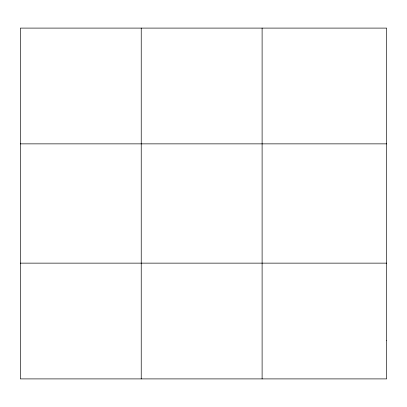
<?xml version="1.0" encoding="UTF-8"?>
<svg xmlns="http://www.w3.org/2000/svg" width="407" height="407" viewBox="0 0 407 407"><rect width="100%" height="100%" fill="white"/><g stroke="black" fill="none" stroke-linecap="round" stroke-linejoin="round"><path stroke-width="0.61" d="M141.229 28.098L141.229 378.902M262.108 28.098L262.108 378.902M20.35 143.864L386.65 143.864M20.35 263.136L386.65 263.136M386.65 340.313L386.65 378.902L20.35 378.902L20.35 28.098L386.65 28.098L386.65 340.313"/></g></svg>
